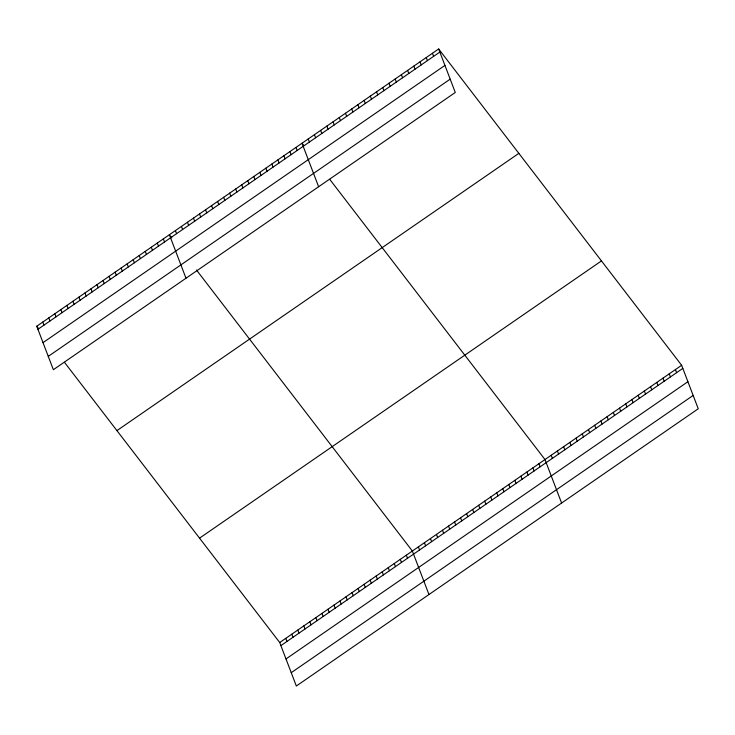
<?xml version="1.0" encoding="UTF-8"?>
<svg xmlns="http://www.w3.org/2000/svg" width="735" height="735" viewBox="0 0 735 735"><rect width="100%" height="100%" fill="white"/><g stroke="black" fill="none" stroke-linecap="round" stroke-linejoin="round"><path stroke-width="1.1" d="M438.666 48.979L455.277 92.472L53.361 369.714L36.75 326.23L438.666 48.979L681.639 365.286L698.25 408.77L296.334 686.021L279.723 642.528L64.478 362.327M37.926 329.308L439.842 52.066M43.016 342.648L444.932 65.397M48.262 356.383L450.178 79.141M116.929 430.609L518.846 153.358M199.543 538.149L601.46 260.907M279.723 642.528L681.639 365.286M280.908 645.615L682.824 368.373M285.998 658.946L687.914 381.704M291.244 672.681L693.16 395.439M303.821 145.603L302.012 143.242L318.623 186.736M329.749 179.349L544.993 459.55L561.595 503.034M171.797 237.874L169.381 234.731L185.992 278.225M196.511 270.048L412.363 551.039L428.964 594.532M36.75 326.23L38.56 328.582M675.428 369.567L676.613 372.654M669.217 373.858L670.403 376.936M663.007 378.139L664.183 381.226M656.796 382.421L657.972 385.507M650.585 386.711L651.761 389.789M644.375 390.992L645.55 394.079M638.164 395.274L639.34 398.361M631.953 399.564L633.129 402.651M625.742 403.846L626.918 406.933M619.532 408.127L620.707 411.214M613.321 412.418L614.497 415.505M607.11 416.699L608.286 419.786M600.89 420.99L602.075 424.067M594.679 425.271L595.864 428.358M588.469 429.552L589.654 432.639M582.258 433.843L583.434 436.921M432.456 53.269L433.632 56.347M576.047 438.124L577.223 441.211M426.245 57.55L427.421 60.637M569.836 442.406L571.012 445.493M420.034 61.832L421.21 64.919M563.626 446.696L564.802 449.774M413.823 66.122L414.999 69.209M557.415 450.978L558.591 454.065M407.613 70.404L408.789 73.491M551.204 455.259L552.38 458.346M401.402 74.685L402.578 77.772M395.191 78.976L396.367 82.063M538.966 463.702L540.142 466.789M388.971 83.257L390.156 86.344M532.93 467.864L534.115 470.951M382.76 87.548L383.946 90.626M526.903 472.026L528.079 475.113M376.55 91.829L377.735 94.916M520.876 476.179L522.052 479.266M370.339 96.11L371.515 99.197M514.849 480.341L516.025 483.428M364.128 100.401L365.304 103.479M508.822 484.503L509.998 487.581M357.917 104.682L359.093 107.769M502.786 488.656L503.971 491.743M351.707 108.964L352.883 112.051M496.759 492.817L497.935 495.904M345.496 113.254L346.672 116.341M490.732 496.979L491.908 500.057M339.285 117.536L340.461 120.623M484.705 501.132L485.881 504.219M333.074 121.817L334.25 124.904M478.678 505.294L479.854 508.381M326.864 126.108L328.04 129.195M472.642 509.456L473.827 512.534M320.653 130.389L321.829 133.476M466.615 513.609L467.8 516.696M314.442 134.68L315.618 137.757M460.588 517.771L461.764 520.858M308.222 138.961L309.407 142.048M454.561 521.923L455.737 525.01M448.534 526.085L449.71 529.172M442.507 530.247L443.683 533.334M295.985 147.404L297.16 150.491M436.471 534.4L437.656 537.487M289.957 151.566L291.133 154.644M430.444 538.562L431.62 541.649M283.93 155.719L285.106 158.806M424.417 542.724L425.593 545.802M277.904 159.881L279.079 162.968M418.39 546.877L419.566 549.964M271.867 164.034L273.052 167.121M265.84 168.196L267.016 171.283M406.326 555.201L407.512 558.278M259.813 172.357L260.989 175.445M400.299 559.353L401.475 562.44M253.786 176.51L254.962 179.597M394.272 563.515L395.448 566.602M247.759 180.672L248.935 183.759M388.245 567.677L389.421 570.755M241.732 184.834L242.908 187.921M382.218 571.83L383.394 574.917M235.696 188.987L236.881 192.074M376.182 575.992L377.367 579.079M229.669 193.149L230.845 196.236M370.155 580.145L371.331 583.232M223.642 197.311L224.818 200.389M364.128 584.307L365.304 587.394M217.615 201.463L218.791 204.55M358.101 588.469L359.277 591.556M211.588 205.625L212.764 208.712M352.074 592.621L353.25 595.708M205.552 209.787L206.737 212.865M346.038 596.783L347.223 599.87M199.525 213.94L200.701 217.027M340.011 600.945L341.187 604.023M193.498 218.102L194.674 221.189M333.984 605.098L335.16 608.185M187.471 222.255L188.647 225.342M327.957 609.26L329.133 612.347M181.444 226.417L182.62 229.504M321.93 613.422L323.106 616.5M175.408 230.579L176.593 233.666M315.894 617.575L317.079 620.662M309.867 621.736L311.052 624.823M163.354 238.893L164.53 241.98M303.84 625.898L305.016 628.976M157.327 243.055L158.503 246.142M297.813 630.051L298.989 633.138M151.3 247.208L152.476 250.295M291.786 634.213L292.962 637.3M145.264 251.37L146.449 254.457M285.759 638.366L286.935 641.453M139.237 255.532L140.413 258.61M133.21 259.685L134.386 262.772M127.183 263.847L128.359 266.934M121.156 268.009L122.332 271.086M115.119 272.161L116.305 275.248M109.092 276.323L110.278 279.41M103.065 280.485L104.241 283.563M97.038 284.638L98.214 287.725M91.011 288.8L92.187 291.887M84.984 292.953L86.16 296.04M78.948 297.115L80.133 300.202M72.921 301.276L74.097 304.363M66.894 305.429L68.07 308.516M60.867 309.591L62.043 312.678M54.84 313.753L56.016 316.831M48.804 317.906L49.989 320.993M42.777 322.068L43.953 325.155"/></g></svg>
